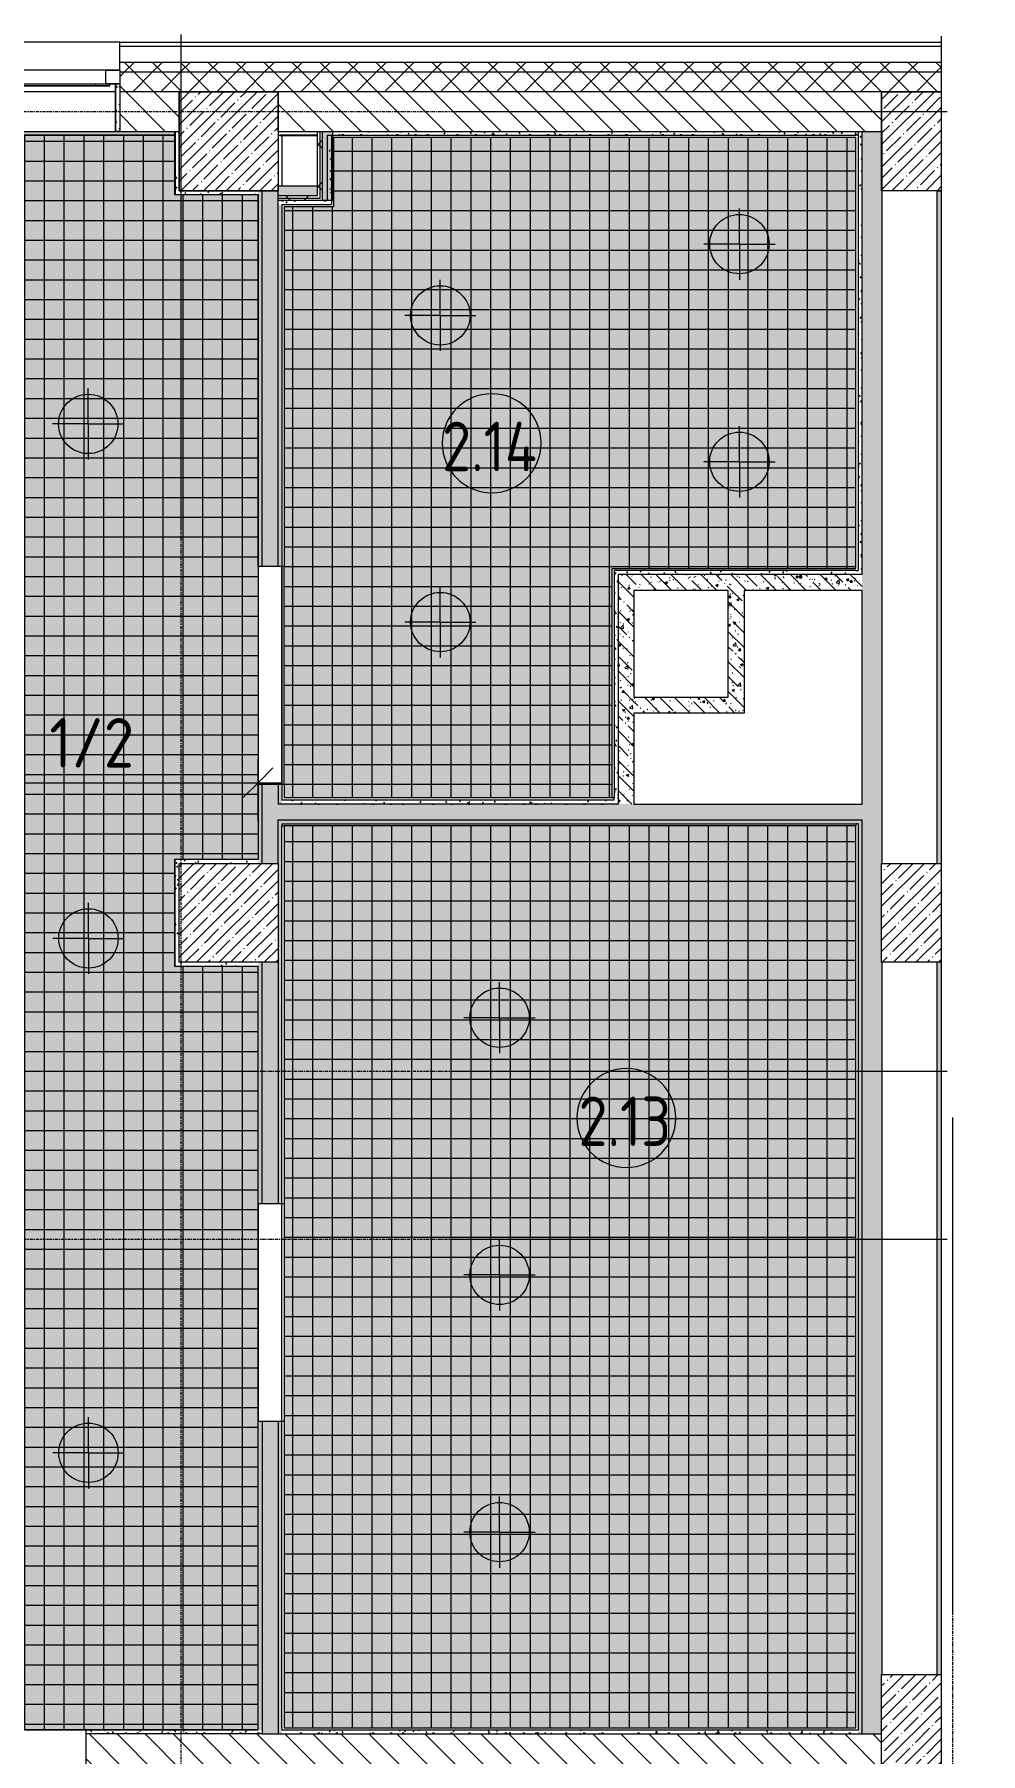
# Model space of a CAD drawing. Header units: millimetres. Extents: x 34897 to 231692, y -8553 to 29000.
# Drawn here: x 79919 to 84700, y 18701 to 27390 of the extents above; entities that cross this region are included whole.
import ezdxf

# ---------------------------------------------------------------- set-up
doc = ezdxf.new("R2010")
doc.units = ezdxf.units.MM
doc.linetypes.add('ADSK_Штрих_ш2 п1', pattern=[300, 200, -100])
doc.linetypes.add('Осевая', pattern=[31.75, 6.35, -4.7625, 15.875, -4.7625])
for name, color, linetype, lineweight in [('A-ANNO-DIMS', 7, 'Continuous', 9), ('A-ANNO-DIMS-100', 7, 'Continuous', 9), ('A-AREA-IDEN', 7, 'Continuous', 9), ('A-CLNG-PATT', 7, 'Continuous', 9), ('A-DETL-1', 7, 'ADSK_Штрих_ш2 п1', 9), ('A-DETL-GENF', 7, 'Continuous', 9), ('A-GLAZ', 7, 'Continuous', 9), ('A-GLAZ-1', 7, 'Continuous', 13), ('A-WALL', 7, 'Continuous', 9), ('I-WALL', 7, 'Continuous', 9), ('S-COLS', 7, 'Continuous', 9), ('Оси', 7, 'Continuous', 9), ('Оси-2', 7, 'Осевая', 9)]:
    doc.layers.add(name, color=color, linetype=linetype, lineweight=lineweight)
for name, color, linetype, lineweight, true_color in [('A-ANNO-NOTE', 1, 'Continuous', 9, 0xff0000), ('A-CLNG-1', 7, 'Continuous', 9, 0xeaeaea), ('A-WALL-1', 7, 'Continuous', 9, 0x3c3c3c), ('A-WALL-2', 7, 'Continuous', 9, 0x535353), ('A-WALL-FNSH-1', 7, 'Continuous', 9, 0x3c3c3c), ('I-WALL-1', 7, 'Continuous', 9, 0x535353), ('S-COLS-1', 9, 'Continuous', 9, 0x808080), ('S-COLS-2', 7, 'Continuous', 9, 0x3c3c3c)]:
    doc.layers.add(name, color=color, linetype=linetype, lineweight=lineweight, true_color=true_color)
doc.layers.add('A-CLNG-PATT-1', color=7, linetype='Continuous', lineweight=9, transparency=1)
doc.styles.add('GOST Common', font='GOST_Common.ttf', dxfattribs={"width": 0.9, "height": 250})
doc.styles.add('ISOCPEUR', font='isocpeur.ttf', dxfattribs={"width": 0.9, "height": 250})
doc.dimstyles.new('ISO-2_5_0_9К_БОЛЬШОЙ', dxfattribs={"dimscale": 304.8, "dimtxt": 248.995294, "dimasz": 0.492126, "dimexe": 0.393701, "dimexo": 0.984252, "dimgap": 0, "dimtad": 1, "dimdec": 0, "dimrnd": 10, "dimzin": 0, "dimdsep": 46, "dimtxsty": 'ISOCPEUR', "dimblk1": 'OBLIQUE', "dimblk2": 'OBLIQUE', "dimsah": 1, "dimcen": 0.09, "dimdle": 0.393701, "dimazin": 0, "dimtfac": 1, "dimtdec": 4, "dimtix": 1, "dimtmove": 0, "dimatfit": 3, "dimfxl": 1, "dimtvp": 1, "dimtolj": 1, "dimtzin": 0, "dimarcsym": 2})
pattern_1 = [(45, (0, 0), (-57.02463, 57.02463), []), (45, (57.025, 0), (-57.02463, 57.02463), [100.806, -20.161, 3.353, -16.808])]
pattern_2 = [(135, (0, 0), (-70.71068, -70.71068), [])]
pattern_3 = [(135, (0, 0), (-75.43415, -75.43415), [106.68, -17.78, 3.556, -17.78]), (135, (0, 75.39), (-75.43415, -75.43415), []), (50, (0, 0), (127.52922, -11.15758), [13.335, -146.685]), (355, (0, 0), (-24.66966, 133.74002), [10.668, -117.348]), (100.451, (10.63, -0.93), (102.85973, 122.58178), [11.333, -124.663]), (46.184, (0, 35.56), (189.75516, -29.43036), [20.002, -220.027]), (96.636, (15.81, 33.1), (166.1822, 173.1996), [17, -186.995]), (351.184, (0, 35.56), (166.18393, 173.19757), [16.002, -176.022]), (21, (17.78, 26.67), (106.13027, -71.58603), [13.335, -146.685]), (326, (17.78, 26.67), (43.26188, 128.93175), [10.668, -117.348]), (71.451, (26.62, 20.7), (149.39198, 57.34505), [11.333, -124.663]), (37.5, (0, 0), (2.162228, 59.188357), [3.353, -112.573, 3.353, -115.773, -117.792]), (37.5, (0, 0), (2.162228, 59.188357), [-235.052, 3.353, -114.44]), (7.5, (0, 0), (46.773857, 70.126152), [3.353, -64.567, 3.353, -109.906, -44.894]), (7.5, (0, 0), (46.773857, 70.126152), [-181.178, 3.353, -41.542]), (327.5, (-39.65, 0), (94.91367, -4.010093), [3.353, -41.097, 3.353, -135.331, -184.023]), (327.5, (-39.65, 0), (94.91367, -4.010093), [-183.134, 3.353, -180.67]), (317.5, (-57.43, 0), (103.69057, 17.79882), [3.353, -54.432, 3.353, -88.748, -130.683]), (317.5, (-57.43, 0), (103.69057, 17.79882), [-149.885, 3.353, -127.33])]
pattern_4 = [(45, (0, 0), (-70.71068, 70.71068), []), (135, (0, 0), (-70.71068, -70.71068), [])]
pattern_5 = [(0, (0, 0), (121.92, 30.48), [10.058, -81.382, 10.058, -81.382, -487.68]), (0, (0, 0), (121.92, 30.48), [-182.88, 10.058, -172.822, 10.058, -81.382, -213.36]), (0, (0, 0), (121.92, 30.48), [-457.2, 10.058, -50.902, 10.058, -142.342]), (120, (45.72, 15.24), (-87.356454, 90.345817), [10.058, -81.382, 10.058, -81.382, -487.68]), (120, (45.72, 15.24), (-87.356454, 90.345817), [-182.88, 10.058, -172.822, 10.058, -81.382, -213.36]), (120, (45.72, 15.24), (-87.356454, 90.345817), [-457.2, 10.058, -50.902, 10.058, -142.342]), (240, (60.96, 76.2), (-34.563546, -120.825817), [10.058, -81.382, 10.058, -81.382, -487.68]), (240, (60.96, 76.2), (-34.563546, -120.825817), [-182.88, 10.058, -172.822, 10.058, -81.382, -213.36]), (240, (60.96, 76.2), (-34.563546, -120.825817), [-457.2, 10.058, -50.902, 10.058, -142.342])]
pattern_6 = [(45, (0, 0), (-106.06602, 106.06602), []), (135, (0, 0), (-106.06602, -106.06602), [])]

# ---------------------------------------------------------------- blocks, each defined once
blk = doc.blocks.new('BSC_Колонна _Прямоугольная - 500х500-23287078-Сводный план потолков 2 этажа в осях 12-23')
at = {"layer": 'S-COLS-1'}
h = blk.add_hatch(dxfattribs=at)
h.set_pattern_fill('FP_18', color=256, style=0, pattern_type=2)
h.set_pattern_definition([(45, (-84450, -22950), (-57.02463, 57.02463), []), (45, (-84392.975, -22950), (-57.02463, 57.02463), [100.806, -20.161, 3.353, -16.808])])
h.paths.add_polyline_path([(-250, -250), (50.7, -250), (50.7, 250), (-250, 250)])
at = {"layer": 'S-COLS-2'}
for p, q in [((-250, 250), (50.7, 250)), ((-250, -250), (-250, 250)), ((50.7, -250), (-250, -250))]:
    blk.add_line(p, q, dxfattribs=at)
blk = doc.blocks.new('120_Окно_СКБ_2Ст - 120_Окно_СКБ_2Ст 2500х2500 _мал створка справа_-23206729-Сводный план потолков 2 этажа в осях 12-23')
at = {"layer": 'A-GLAZ'}
for p, q in [((1250, -5), (-1250, -5)), ((-1250, -75), (1250, -75))]:
    blk.add_line(p, q, dxfattribs=at)
at = {"layer": 'A-GLAZ-1'}
for p, q in [((-1250, -75), (-1250, -5)), ((-1250, -5), (-1180, -5)), ((-1180, -75), (-1250, -75)), ((-1200, -75), (-1200, -85)), ((-1200, -85), (370, -85)), ((370, -85), (-1200, -85)), ((-1180, -5), (-1180, -75)), ((-1130, -85), (-1130, -75)), ((300, -85), (300, -75)), ((350, -75), (350, -5)), ((350, -5), (420, -5)), ((420, -75), (350, -75)), ((370, -85), (370, -75)), ((400, -75), (400, -85)), ((400, -85), (1200, -85)), ((1200, -85), (400, -85)), ((420, -5), (420, -75)), ((470, -85), (470, -75)), ((1130, -85), (1130, -75)), ((1180, -75), (1180, -5)), ((1180, -5), (1250, -5)), ((1250, -75), (1180, -75)), ((1200, -85), (1200, -75)), ((1250, -5), (1250, -75))]:
    blk.add_line(p, q, dxfattribs=at)
blk = doc.blocks.new('BSC_Колонна _Прямоугольная - 500х500-V33-Сводный план потолков 2 этажа в осях 12-23')
at = {"layer": 'S-COLS-1'}
h = blk.add_hatch(dxfattribs=at)
h.set_pattern_fill('FP_42', color=256, style=0, pattern_type=2)
h.set_pattern_definition([(45, (-84450, -18850), (-57.02463, 57.02463), []), (45, (-84392.975, -18850), (-57.02463, 57.02463), [100.806, -20.161, 3.353, -16.808])])
h.paths.add_polyline_path([(-250, -250), (50.7, -250), (50.7, 250), (-250, 250), (-250, -49.4)])
at = {"layer": 'S-COLS-2'}
for p, q in [((-250, 250), (50.7, 250)), ((-250, -250), (-250, 250)), ((50.7, -250), (-250, -250))]:
    blk.add_line(p, q, dxfattribs=at)
blk = doc.blocks.new('BSC_Колонна _Прямоугольная - 500х500-V34-Сводный план потолков 2 этажа в осях 12-23')
at = {"layer": 'S-COLS-1'}
h = blk.add_hatch(dxfattribs=at)
h.set_pattern_fill('FP_43', color=256, style=0, pattern_type=2)
h.set_pattern_definition([(45, (-80900, -22950), (-57.02463, 57.02463), []), (45, (-80842.975, -22950), (-57.02463, 57.02463), [100.806, -20.161, 3.353, -16.808])])
h.paths.add_polyline_path([(-250, -250), (250, -250), (250, 250), (-250, 250), (-250, 245.3)])
at = {"layer": 'S-COLS-2'}
for p, q in [((-250, 250), (250, 250)), ((-250, -250), (-250, 250)), ((250, 250), (250, -250)), ((250, -250), (-250, -250))]:
    blk.add_line(p, q, dxfattribs=at)
blk = doc.blocks.new('DET_L_Линия разрыва - М100-30654842-Сводный план потолков 2 этажа в осях 12-23')
at = {"layer": 'A-DETL-GENF'}
blk.add_line((24079.7, 0), (12339.9, 0), dxfattribs=at)
blk = doc.blocks.new('Марка_Помещения - Номер-25198446-Сводный план потолков 2 этажа в осях 12-23')
at = {"layer": 'A-AREA-IDEN'}
for start, end in [(360, 180), (180, 360)]:
    blk.add_arc((0, 0), 2.5, start, end, dxfattribs=at)
blk = doc.blocks.new('DIMBLOCK102-Сводный план потолков 2 этажа в осях 12-23')
at = {"layer": 'A-ANNO-DIMS-100'}
for p, q in [((79371, 23413.9), (79371, 23727.9)), ((81049, 23413.9), (81049, 23727.9)), ((79371, 23607.9), (81169, 23607.9)), ((79371, 23607.9), (79371, 23413.9)), ((81049, 23607.9), (81049, 23413.9))]:
    blk.add_line(p, q, dxfattribs=at)
at = {"layer": 'A-ANNO-DIMS-100', "lineweight": 20}
for p, q in [((79371, 23607.9), (79446, 23682.9)), ((81049, 23607.9), (81124, 23682.9)), ((79371, 23607.9), (79296, 23532.9)), ((81049, 23607.9), (80974, 23532.9))]:
    blk.add_line(p, q, dxfattribs=at)
at = {"layer": 'A-ANNO-DIMS-100', "color": 0, "insert": (79994.5, 23934.5), "char_height": 250, "width": 517.144, "attachment_point": 1, "line_spacing_factor": 1.149209, "style": 'ISOCPEUR'}
blk.add_mtext('1/2', dxfattribs=at)
blk = doc.blocks.new('_Oblique')
at = {"color": 0, "linetype": 'ByBlock', "lineweight": -2}
blk.add_line((-0.5, -0.5), (0.5, 0.5), dxfattribs=at)

msp = doc.modelspace()

# ---------------------------------------------------------------- hatches: boundary and pattern name
at = {"layer": 'A-CLNG-PATT'}
h = msp.add_hatch(dxfattribs=at)
h.set_pattern_fill('FP_64', color=256, style=0, pattern_type=2)
h.set_pattern_definition([(90, (79370, 22850), (100, -6e-15), []), (0, (79370, 22850), (0, -100), [])])
h.paths.add_polyline_path([(81049, 18821), (81049, 22679), (80629, 22679), (80629, 23221), (81049, 23221), (81049, 26579), (80629, 26579), (80629, 26879), (77691, 26879), (77691, 18821), (78559, 18821), (78559, 19121), (79101, 19121), (79101, 18821), (80441.2, 18821)])
h = msp.add_hatch(dxfattribs=at)
h.set_pattern_fill('FP_70', color=256, style=0, pattern_type=2)
h.set_pattern_definition([(90, (82625.36, 25200), (100, -6e-15), []), (0, (82625.36, 25200), (0, -100), [])])
h.paths.add_polyline_path([(81895.9, 23531), (82837.5, 23531), (82837.5, 24691), (84069.7, 24691), (84069.7, 26869), (81431, 26869), (81430, 26519), (81181, 26519), (81181, 23531), (81185.5, 23531)])
h = msp.add_hatch(dxfattribs=at)
h.set_pattern_fill('FP_69', color=256, style=0, pattern_type=2)
h.set_pattern_definition([(270, (82625.36, 21110), (-100, -6e-15), []), (180, (82625.36, 21110), (1e-14, 100), [])])
h.paths.add_polyline_path([(84069.7, 18831), (84069.7, 23389), (81181, 23389), (81181, 18831), (81895.9, 18831)])
at = {"layer": 'A-CLNG-PATT-1'}
for points in [[(81049, 18821), (81049, 22679), (80629, 22679), (80629, 23221), (81049, 23221), (81049, 26579), (80629, 26579), (80629, 26879), (77691, 26879), (77691, 18821), (78559, 18821), (78559, 19121), (79101, 19121), (79101, 18821), (80441.2, 18821)], [(81895.9, 23531), (82837.5, 23531), (82837.5, 24691), (84069.7, 24691), (84069.7, 26869), (81431, 26869), (81431, 26519), (81181, 26519), (81181, 23531), (81185.5, 23531)], [(84069.7, 18831), (84069.7, 23389), (81181, 23389), (81181, 18831), (81895.9, 18831)]]:
    msp.add_hatch(color=256, dxfattribs=at).paths.add_polyline_path(points)
at = {"layer": 'A-WALL'}
h = msp.add_hatch(dxfattribs=at)
h.set_pattern_fill('FP_21', color=256, style=0, pattern_type=2)
h.set_pattern_definition(pattern_4)
h.paths.add_polyline_path([(84500.7, 27200), (84500.7, 27250), (80350, 27250), (80350, 27200), (84078, 27200)])
h.paths.add_polyline_path([(77531.8, 27200), (77850, 27200), (77850, 27250), (76340, 27250), (76340, 27200)])
h.paths.add_polyline_path([(74240, 27200), (74240, 27250), (68860, 27250), (68860, 27200), (73895, 27200)])
h.paths.add_polyline_path([(67960, 27200), (67960, 27250), (66160, 27250), (66160, 27200), (67348.8, 27200)])
h.paths.add_polyline_path([(65260, 27200), (65260, 27250), (64180, 27250), (64180, 27200), (64464.8, 27200)])
h.paths.add_polyline_path([(61040, 27200), (61040, 27250), (59860, 27250), (59860, 27200), (60802.6, 27200)])
h.paths.add_polyline_path([(57160, 27200), (57160, 27250), (55909.9, 27250), (55909.9, 27200)])
h.paths.add_polyline_path([(55009.9, 27200), (55009.9, 27250), (53860.2, 27250), (53860.2, 27200), (54256.4, 27200)])
h.paths.add_polyline_path([(50760.2, 27200), (50760.2, 27250), (49660.3, 27250), (49660.3, 27200), (49892.3, 27200)])
h.paths.add_polyline_path([(48760.3, 27200), (48760.3, 27250), (47507, 27250), (47507, 27200), (48437.6, 27200)])
h.paths.add_polyline_path([(44407, 27200), (44407, 27250), (42010, 27250), (42010, 27200), (44073.5, 27200)])
h = msp.add_hatch(dxfattribs=at)
h.set_pattern_fill('FP_21', color=256, style=0, pattern_type=2)
h.set_pattern_definition(pattern_4)
h.paths.add_polyline_path([(84500.7, 27100), (84500.7, 27200), (80350, 27200), (80350, 27100), (84200, 27100)])
h.paths.add_polyline_path([(76750, 27100), (77850, 27100), (77850, 27200), (76340, 27200), (76340, 27100)])
h.paths.add_polyline_path([(74040, 27100), (74240, 27100), (74240, 27200), (68860, 27200), (68860, 27100), (73895, 27100)])
h.paths.add_polyline_path([(67348.8, 27100), (67960, 27100), (67960, 27200), (66160, 27200), (66160, 27100), (66760, 27100)])
h.paths.add_polyline_path([(64439.4, 27100), (65260, 27100), (65260, 27200), (64180, 27200), (64180, 27100)])
h.paths.add_polyline_path([(61040, 27100), (61040, 27200), (59860, 27200), (59860, 27100), (60802.6, 27100)])
h.paths.add_polyline_path([(57160, 27100), (57160, 27200), (55909.9, 27200), (55909.9, 27100)])
h.paths.add_polyline_path([(55009.9, 27100), (55009.9, 27200), (53860.2, 27200), (53860.2, 27100), (54256.4, 27100)])
h.paths.add_polyline_path([(49892.3, 27100), (50760.2, 27100), (50760.2, 27200), (49660.3, 27200), (49660.3, 27100)])
h.paths.add_polyline_path([(48760.3, 27100), (48760.3, 27200), (47507, 27200), (47507, 27100), (48437.6, 27100)])
h.paths.add_polyline_path([(44407, 27100), (44407, 27200), (42060, 27200), (42060, 27100), (44073.5, 27100)])
at = {"layer": 'I-WALL'}
h = msp.add_hatch(dxfattribs=at)
h.set_pattern_fill('FP_46', color=256, style=0, pattern_type=2)
h.set_pattern_definition(pattern_5)
h.paths.add_polyline_path([(80350, 26900), (80350, 27140), (80330, 27140), (80330, 26900)])
h = msp.add_hatch(dxfattribs=at)
h.set_pattern_fill('FP_19', color=256, style=0, pattern_type=2)
h.set_pattern_definition(pattern_2)
h.paths.add_polyline_path([(84100.7, 26900), (84200, 26900), (84200, 27100), (81150, 27100), (81150, 26900), (84080.7, 26900)])
h.paths.add_polyline_path([(80629, 26900), (80650, 26900), (80650, 27100), (80350, 27100), (80350, 26900), (80441.2, 26900)])
h.paths.add_polyline_path([(77531.8, 26900), (77850, 26900), (77850, 27100), (77250, 27100), (77250, 26900)])
h.paths.add_polyline_path([(76340, 26900), (76750, 26900), (76750, 27100), (76340, 27100)])
h.paths.add_polyline_path([(74240, 26900), (74240, 27100), (74040, 27100), (74040, 26900)])
h.paths.add_polyline_path([(73520, 26900), (73540, 26900), (73540, 27100), (70810, 27100), (70810, 26900), (73509, 26900)])
h.paths.add_polyline_path([(70258.2, 26900), (70310, 26900), (70310, 27100), (68860, 27100), (68860, 26900)])
h.paths.add_polyline_path([(67348.8, 26900), (67960, 26900), (67960, 27100), (66760, 27100), (66760, 26900), (66789, 26900)])
h.paths.add_polyline_path([(64160, 26900), (65260, 26900), (65260, 27100), (64160, 27100)])
h.paths.add_polyline_path([(60780, 26900), (61060, 26900), (61060, 27100), (59860, 27100), (59860, 26900), (60755.2, 26900)])
h.paths.add_polyline_path([(57160, 26900), (57160, 27100), (55909.9, 27100), (55909.9, 26900)])
h.paths.add_polyline_path([(54780, 26900), (55009.9, 26900), (55009.9, 27100), (53860.2, 27100), (53860.2, 26900), (54256.4, 26900)])
h.paths.add_polyline_path([(50760.2, 26900), (50760.2, 27100), (50364.8, 27100), (50364.8, 26900)])
h = msp.add_hatch(dxfattribs=at)
h.set_pattern_fill('FP_46', color=256, style=0, pattern_type=2)
h.set_pattern_definition(pattern_5)
h.paths.add_polyline_path([(80630, 26880), (80630, 26900), (77670, 26900), (77670, 26880), (80441.2, 26880)])
h = msp.add_hatch(dxfattribs=at)
h.set_pattern_fill('FP_46', color=256, style=0, pattern_type=2)
h.set_pattern_definition(pattern_5)
h.paths.add_polyline_path([(80630, 26600), (80650, 26600), (80650, 26900), (80630, 26900), (80630, 26711.1)])
h = msp.add_hatch(dxfattribs=at)
h.set_pattern_fill('FP_56', color=256, style=0, pattern_type=2)
h.set_pattern_definition(pattern_6)
h.paths.add_polyline_path([(81362.5, 26575), (81362.5, 26900), (81350, 26900), (81350, 26575)])
h = msp.add_hatch(dxfattribs=at)
h.set_pattern_fill('FP_56', color=256, style=0, pattern_type=2)
h.set_pattern_definition(pattern_6)
h.paths.add_polyline_path([(81362.5, 26562.5), (81375, 26562.5), (81375, 26900), (81362.5, 26900), (81362.5, 26575)])
for points in [[(81425, 26550), (81425, 26900), (81375, 26900), (81375, 26550)], [(81150, 26575), (81350, 26575), (81350, 26625), (81150, 26625)]]:
    msp.add_hatch(color=256, dxfattribs=at).paths.add_polyline_path(points)
h = msp.add_hatch(dxfattribs=at)
h.set_pattern_fill('FP_46', color=256, style=0, pattern_type=2)
h.set_pattern_definition(pattern_5)
h.paths.add_polyline_path([(81420, 26550), (81420, 26880), (81400, 26880), (81400, 26550)])
h = msp.add_hatch(dxfattribs=at)
h.set_pattern_fill('FP_46', color=256, style=0, pattern_type=2)
h.set_pattern_definition(pattern_5)
h.paths.add_polyline_path([(84080.7, 26880), (84080.7, 26900), (81425, 26900), (81425, 26880), (84078, 26880)])
h = msp.add_hatch(dxfattribs=at)
h.set_pattern_fill('FP_46', color=256, style=0, pattern_type=2)
h.set_pattern_definition(pattern_5)
h.paths.add_polyline_path([(84100.7, 24660), (84100.7, 26900), (84080.7, 26900), (84080.7, 24660)])
h = msp.add_hatch(dxfattribs=at)
h.set_pattern_fill('FP_25', color=256, style=0, pattern_type=2)
h.set_pattern_definition(pattern_3)
h.paths.add_polyline_path([(84200, 18800), (84200, 26900), (84100.7, 26900), (84100.7, 18800)])
h = msp.add_hatch(dxfattribs=at)
h.set_pattern_fill('FP_46', color=256, style=0, pattern_type=2)
h.set_pattern_definition(pattern_5)
h.paths.add_polyline_path([(81050, 26580), (81050, 26600), (80630, 26600), (80630, 26580), (81049, 26580)])
h = msp.add_hatch(dxfattribs=at)
h.set_pattern_fill('FP_46', color=256, style=0, pattern_type=2)
h.set_pattern_definition(pattern_5)
h.paths.add_polyline_path([(81070, 23200), (81070, 23600), (81050, 23600), (81050, 23200)])
h.paths.add_polyline_path([(81050, 24700), (81070, 24700), (81070, 26600), (81050, 26600), (81050, 25832.2)])
h = msp.add_hatch(dxfattribs=at)
h.set_pattern_fill('FP_25', color=256, style=0, pattern_type=2)
h.set_pattern_definition(pattern_3)
h.paths.add_polyline_path([(81070, 23200), (81150, 23200), (81150, 23600), (81070, 23600)])
h.paths.add_polyline_path([(81150, 24700), (81150, 26600), (81070, 26600), (81070, 24700)])
h = msp.add_hatch(dxfattribs=at)
h.set_pattern_fill('FP_17', color=256, style=0, pattern_type=2)
h.set_pattern_definition(pattern_1)
h.paths.add_polyline_path([(84480, 15330.6), (84700, 15440.6), (84700, 15530), (84480, 15530), (84480, 15490.9)])
h.paths.add_polyline_path([(84480, 18570), (84500.7, 18570), (84500.7, 18600), (84480, 18600)])
h.paths.add_polyline_path([(84500.7, 19100), (84500.7, 22700), (84480, 22700), (84480, 19100), (84488.5, 19100)])
h.paths.add_polyline_path([(84480, 23200), (84500.7, 23200), (84500.7, 26600), (84480, 26600), (84480, 24074.3)])
h = msp.add_hatch(dxfattribs=at)
h.set_pattern_fill('FP_56', color=256, style=0, pattern_type=2)
h.set_pattern_definition(pattern_6)
h.paths.add_polyline_path([(81362.5, 26562.5), (81362.5, 26575), (81150, 26575), (81150, 26562.5), (81168.6, 26562.5)])
h = msp.add_hatch(dxfattribs=at)
h.set_pattern_fill('FP_56', color=256, style=0, pattern_type=2)
h.set_pattern_definition(pattern_6)
h.paths.add_polyline_path([(81375, 26550), (81375, 26562.5), (81150, 26562.5), (81150, 26550), (81168.6, 26550)])
h = msp.add_hatch(dxfattribs=at)
h.set_pattern_fill('FP_46', color=256, style=0, pattern_type=2)
h.set_pattern_definition(pattern_5)
h.paths.add_polyline_path([(81420, 26530), (81420, 26550), (81150, 26550), (81150, 26530), (81181, 26530)])
h = msp.add_hatch(dxfattribs=at)
h.set_pattern_fill('FP_46', color=256, style=0, pattern_type=2)
h.set_pattern_definition(pattern_5)
h.paths.add_polyline_path([(81150, 23500), (81170, 23500), (81170, 23600), (81150, 23600)])
h.paths.add_polyline_path([(81170, 24700), (81170, 26530), (81150, 26530), (81150, 24700)])
h = msp.add_hatch(dxfattribs=at)
h.set_pattern_fill('FP_46', color=256, style=0, pattern_type=2)
h.set_pattern_definition(pattern_5)
h.paths.add_polyline_path([(82868.5, 23520), (82868.5, 24680), (82848.5, 24680), (82848.5, 23520)])
h = msp.add_hatch(dxfattribs=at)
h.set_pattern_fill('FP_46', color=256, style=0, pattern_type=2)
h.set_pattern_definition(pattern_5)
h.paths.add_polyline_path([(84080.7, 24660), (84080.7, 24680), (82868.5, 24680), (82868.5, 24660)])
h = msp.add_hatch(dxfattribs=at)
h.set_pattern_fill('FP_25', color=256, style=0, pattern_type=2)
h.set_pattern_definition(pattern_3)
h.paths.add_polyline_path([(84100.7, 24580), (84100.7, 24660), (82868.5, 24660), (82868.5, 24580), (83505.1, 24580)])
h = msp.add_hatch(dxfattribs=at)
h.set_pattern_fill('FP_25', color=256, style=0, pattern_type=2)
h.set_pattern_definition(pattern_3)
h.paths.add_polyline_path([(82948.5, 23500), (82948.5, 24580), (82868.5, 24580), (82868.5, 23500)])
h = msp.add_hatch(dxfattribs=at)
h.set_pattern_fill('FP_25', color=256, style=0, pattern_type=2)
h.set_pattern_definition(pattern_3)
h.paths.add_polyline_path([(83505.1, 24040), (83505.1, 24580), (83425.1, 24580), (83425.1, 24040)])
h = msp.add_hatch(dxfattribs=at)
h.set_pattern_fill('FP_25', color=256, style=0, pattern_type=2)
h.set_pattern_definition(pattern_3)
h.paths.add_polyline_path([(83505.1, 23960), (83505.1, 24040), (82948.5, 24040), (82948.5, 23960), (83350.6, 23960)])
h = msp.add_hatch(dxfattribs=at)
h.set_pattern_fill('FP_25', color=256, style=0, pattern_type=2)
h.set_pattern_definition(pattern_3)
h.paths.add_polyline_path([(84100.7, 23420), (84100.7, 23500), (81150, 23500), (81150, 23420), (84080.7, 23420)])
h = msp.add_hatch(dxfattribs=at)
h.set_pattern_fill('FP_46', color=256, style=0, pattern_type=2)
h.set_pattern_definition(pattern_5)
h.paths.add_polyline_path([(82868.5, 23500), (82868.5, 23520), (81170, 23520), (81170, 23500), (81895.9, 23500)])
h = msp.add_hatch(dxfattribs=at)
h.set_pattern_fill('FP_46', color=256, style=0, pattern_type=2)
h.set_pattern_definition(pattern_5)
h.paths.add_polyline_path([(84069.7, 23400), (84080.7, 23400), (84080.7, 23420), (81150, 23420), (81150, 23400), (83350.6, 23400)])
h = msp.add_hatch(dxfattribs=at)
h.set_pattern_fill('FP_46', color=256, style=0, pattern_type=2)
h.set_pattern_definition(pattern_5)
h.paths.add_polyline_path([(81170, 18800), (81170, 20380), (81150, 20380), (81150, 18800)])
h.paths.add_polyline_path([(81170, 21480), (81170, 23400), (81150, 23400), (81150, 21480)])
h = msp.add_hatch(dxfattribs=at)
h.set_pattern_fill('FP_46', color=256, style=0, pattern_type=2)
h.set_pattern_definition(pattern_5)
h.paths.add_polyline_path([(84080.7, 18800), (84100.7, 18800.6), (84100.7, 23420), (84080.7, 23420), (84080.7, 18800.6)])
h = msp.add_hatch(dxfattribs=at)
h.set_pattern_fill('FP_46', color=256, style=0, pattern_type=2)
h.set_pattern_definition(pattern_5)
h.paths.add_polyline_path([(80630, 22700), (80650, 22700), (80650, 23220), (80630, 23220), (80630, 23195.3)])
h = msp.add_hatch(dxfattribs=at)
h.set_pattern_fill('FP_46', color=256, style=0, pattern_type=2)
h.set_pattern_definition(pattern_5)
h.paths.add_polyline_path([(81050, 23200), (81050, 23220), (80650, 23220), (80650, 23200)])
h = msp.add_hatch(dxfattribs=at)
h.set_pattern_fill('FP_46', color=256, style=0, pattern_type=2)
h.set_pattern_definition(pattern_5)
h.paths.add_polyline_path([(81050, 22680), (81050, 22700), (80630, 22700), (80630, 22680), (81049, 22680)])
h = msp.add_hatch(dxfattribs=at)
h.set_pattern_fill('FP_46', color=256, style=0, pattern_type=2)
h.set_pattern_definition(pattern_5)
h.paths.add_polyline_path([(81050, 18820), (81070, 18820), (81070, 20380), (81050, 20380)])
h.paths.add_polyline_path([(81050, 21480), (81070, 21480), (81070, 22700), (81050, 22700), (81050, 22316.4)])
h = msp.add_hatch(dxfattribs=at)
h.set_pattern_fill('FP_25', color=256, style=0, pattern_type=2)
h.set_pattern_definition(pattern_3)
h.paths.add_polyline_path([(81070, 18800), (81150, 18800.6), (81150, 20380), (81070, 20380), (81070, 18800.6)])
h.paths.add_polyline_path([(81150, 21480), (81150, 22700), (81070, 22700), (81070, 21480)])
h = msp.add_hatch(dxfattribs=at)
h.set_pattern_fill('FP_19', color=256, style=0, pattern_type=2)
h.set_pattern_definition(pattern_2)
h.paths.add_polyline_path([(84078, 18600), (84200, 18600), (84200, 18800), (80180, 18800), (80180, 18600), (83350.6, 18600)])
h.paths.add_polyline_path([(78580, 18600), (78580, 18800), (77340, 18800), (77340, 18600)])
h.paths.add_polyline_path([(76077.1, 18600), (76240, 18600), (76240, 18800), (74040, 18800), (74040, 18600)])
h.paths.add_polyline_path([(73540, 18600), (73540, 18800), (66760, 18800), (66760, 18600), (73167.7, 18600)])
h = msp.add_hatch(dxfattribs=at)
h.set_pattern_fill('FP_46', color=256, style=0, pattern_type=2)
h.set_pattern_definition(pattern_5)
h.paths.add_polyline_path([(81070, 18800), (81070, 18820), (80180, 18820), (80180, 18800)])
h = msp.add_hatch(dxfattribs=at)
h.set_pattern_fill('FP_46', color=256, style=0, pattern_type=2)
h.set_pattern_definition(pattern_5)
h.paths.add_polyline_path([(84078, 18800), (84080.7, 18800.6), (84080.7, 18820), (81170, 18820), (81170, 18800), (83350.6, 18800)])
at = {"layer": 'S-COLS-1'}
h = msp.add_hatch(dxfattribs=at)
h.set_pattern_fill('FP_17', color=256, style=0, pattern_type=2)
h.set_pattern_definition(pattern_1)
h.paths.add_polyline_path([(80650, 26600), (81150, 26600), (81150, 27100), (80650, 27100), (80650, 26711.1)])
h = msp.add_hatch(dxfattribs=at)
h.set_pattern_fill('FP_17', color=256, style=0, pattern_type=2)
h.set_pattern_definition(pattern_1)
h.paths.add_polyline_path([(84200, 26600), (84500.7, 26600), (84500.7, 27100), (84200, 27100), (84200, 26711.1)])

# ---------------------------------------------------------------- linework, layer by layer
at = {"layer": 'A-ANNO-NOTE'}
for p, q in [((83481.1, 26330), (83481.1, 26510)), ((83481.1, 26330), (83301.1, 26330)), ((83481.1, 26330), (83481.1, 26150)), ((83481.1, 26330), (83661.1, 26330)), ((81970, 25970), (81970, 26150)), ((81970, 25970), (81790, 25970)), ((81970, 25970), (81970, 25790)), ((81970, 25970), (82150, 25970)), ((80191, 25421), (80191, 25601)), ((80191, 25421), (80011, 25421)), ((80191, 25421), (80371, 25421)), ((80191, 25421), (80191, 25241)), ((83481.1, 25230), (83481.1, 25410)), ((83481.1, 25230), (83301.1, 25230)), ((83481.1, 25230), (83481.1, 25050)), ((83481.1, 25230), (83661.1, 25230)), ((81970, 24420), (81970, 24600)), ((81970, 24420), (81790, 24420)), ((81970, 24420), (81970, 24240)), ((81970, 24420), (82150, 24420)), ((80192, 22821), (80192, 23001)), ((80192, 22821), (80012, 22821)), ((80192, 22821), (80372, 22821)), ((80192, 22821), (80192, 22641)), ((82269.5, 22420), (82269.5, 22600)), ((82269.5, 22420), (82089.5, 22420)), ((82269.5, 22420), (82269.5, 22240)), ((82269.5, 22420), (82449.5, 22420)), ((82269.5, 21120), (82269.5, 21300)), ((82269.5, 21120), (82089.5, 21120)), ((82269.5, 21120), (82269.5, 20940)), ((82269.5, 21120), (82449.5, 21120)), ((80192, 20221), (80192, 20401)), ((80192, 20221), (80012, 20221)), ((80192, 20221), (80372, 20221)), ((80192, 20221), (80192, 20041)), ((82269.5, 19820), (82269.5, 20000)), ((82269.5, 19820), (82089.5, 19820)), ((82269.5, 19820), (82269.5, 19640)), ((82269.5, 19820), (82449.5, 19820))]:
    msp.add_line(p, q, dxfattribs=at)
for centre in [(83481.1, 26330), (81970, 25970), (80191, 25421), (83481.1, 25230), (81970, 24420), (80192, 22821), (82269.5, 22420), (82269.5, 21120), (80192, 20221), (82269.5, 19820)]:
    msp.add_circle(centre, 150, dxfattribs=at)
at = {"layer": 'A-CLNG-1'}
for p, q in [((77871, 26900), (80329, 26900)), ((81431, 26869), (81431, 26530)), ((81049, 26579), (81049, 23221)), ((84069.7, 23389), (81181, 23389)), ((81181, 23389), (81181, 18831)), ((84069.7, 18831), (84069.7, 23389)), ((81049, 18821), (81049, 22679)), ((79101, 18821), (81049, 18821)), ((81181, 18831), (81895.9, 18831))]:
    msp.add_line(p, q, dxfattribs=at)
at = {"layer": 'A-DETL-1'}
msp.add_line((78579.1, 22851), (80629, 22851), dxfattribs=at)
at = {"layer": 'A-WALL'}
for p, q in [((80350, 27330), (84500.7, 27330)), ((80350, 27250), (84500.7, 27250)), ((80350, 27200), (84500.7, 27200)), ((84500.7, 27100), (80350, 27100)), ((81150, 26900), (81150, 27100)), ((84200, 27100), (84200, 26900)), ((81150, 26900), (84200.7, 26900)), ((81362.5, 26562.5), (81362.5, 26900)), ((81375, 26550), (81375, 26900)), ((84080.7, 26900), (84080.7, 24680)), ((84100.7, 24660), (84100.7, 26900)), ((81070, 24700), (81070, 26600)), ((81150, 26575), (81350, 26575)), ((81150, 26562.5), (81362.5, 26562.5)), ((81150, 24700), (81150, 26550)), ((81170, 26530), (81420, 26530)), ((82868.5, 24660), (82868.5, 23500)), ((84100.7, 24660), (82868.5, 24660)), ((81070, 23200), (81070, 23600)), ((81150, 23600), (81150, 23500)), ((81170, 23600), (81170, 23520)), ((82868.5, 23500), (81150, 23500)), ((82848.5, 23520), (81170, 23520)), ((81150, 23420), (84100.7, 23420)), ((81150, 23200), (81150, 23420)), ((84080.7, 23400), (84080.7, 18820)), ((84100.7, 18800), (84100.7, 23420)), ((81050, 23220), (80650, 23220)), ((81050, 21480), (81050, 22680)), ((81070, 21480), (81070, 22700)), ((81150, 22700), (81150, 21480)), ((81070, 20380), (81070, 18800)), ((81150, 20380), (81150, 18800)), ((81070, 18800), (80180, 18800))]:
    msp.add_line(p, q, dxfattribs=at)
at = {"layer": 'A-WALL-1'}
for p, q in [((80350, 27210), (80350, 27330)), ((80330, 26900), (80330, 27140)), ((80350, 27140), (80350, 26900)), ((80650, 27100), (80650, 26600)), ((77250, 26900), (80650, 26900)), ((80630, 26880), (77670, 26880)), ((80350, 26900), (80330, 26900)), ((81350, 26575), (81350, 26900)), ((81400, 26550), (81400, 26880)), ((81400, 26880), (81420, 26880)), ((81420, 26880), (81420, 26530)), ((81425, 26900), (81425, 26550)), ((84080.7, 26880), (84069.7, 26880)), ((84200.7, 26900), (84200.7, 23200)), ((80650, 26600), (81150, 26600)), ((81150, 26550), (81150, 26625)), ((81150, 26625), (81350, 26625)), ((84480, 23200), (84480, 26600)), ((84480, 26600), (84500.7, 26600)), ((81050, 26580), (81049, 26580)), ((81050, 24700), (81050, 26580)), ((81425, 26550), (81150, 26550)), ((81170, 26530), (81170, 24700)), ((81170, 24700), (81050, 24700)), ((84069.7, 24680), (84080.7, 24680)), ((83425.1, 24580), (82948.5, 24580)), ((82948.5, 24580), (82948.5, 24040)), ((83425.1, 24040), (83425.1, 24580)), ((84100.7, 24580), (83505.1, 24580)), ((83505.1, 24580), (83505.1, 23960)), ((84100.7, 23500), (84100.7, 24580)), ((82948.5, 24040), (83425.1, 24040)), ((82948.5, 23960), (82948.5, 23500)), ((83505.1, 23960), (82948.5, 23960)), ((81050, 23600), (81170, 23600)), ((82848.5, 23520), (82848.5, 23531)), ((82948.5, 23500), (84100.7, 23500)), ((81170, 23400), (81170, 23389)), ((84080.7, 23400), (84069.7, 23400)), ((80630, 22680), (80630, 23220)), ((81050, 23220), (81050, 23221)), ((81050, 22680), (81049, 22680)), ((84200.7, 22700), (84200.7, 19100)), ((84480, 19100), (84480, 22700)), ((81170, 21480), (81050, 21480)), ((81050, 20380), (81170, 20380)), ((81050, 18820), (81050, 20380)), ((80180, 18580), (80180, 18820)), ((81049, 18820), (81050, 18820)), ((81070, 18800), (84200, 18800)), ((81170, 18831), (81170, 18820)), ((81170, 18820), (84080.7, 18820))]:
    msp.add_line(p, q, dxfattribs=at)
at = {"layer": 'A-WALL-2'}
msp.add_line((80350, 27350), (77850, 27350), dxfattribs=at)
at = {"layer": 'A-WALL-FNSH-1'}
for p, q in [((80350, 27330), (80350, 27350)), ((80350, 27350), (84500.7, 27350)), ((80329, 26900), (80329, 27140)), ((80629, 26879), (77691, 26879)), ((80330, 26900), (80329, 26900)), ((80629, 26880), (80629, 26900)), ((80629, 26579), (80629, 26879)), ((80630, 26900), (80630, 26580)), ((81420, 26880), (84069.7, 26880)), ((84069.7, 26869), (81431, 26869)), ((81431, 26869), (81431, 26519)), ((84069.7, 26880), (84069.7, 26900)), ((84069.7, 24691), (84069.7, 26869)), ((81049, 26579), (80629, 26579)), ((80630, 26580), (81049, 26580)), ((81049, 26580), (81049, 26579)), ((81181, 26519), (81181, 24700)), ((81431, 26519), (81181, 26519)), ((81050, 24700), (81049, 24700)), ((81181, 24700), (81170, 24700)), ((82837.5, 23531), (82837.5, 24691)), ((82837.5, 24691), (84069.7, 24691)), ((82848.5, 24680), (82848.5, 23531)), ((84069.7, 24680), (82848.5, 24680)), ((81049, 23600), (81050, 23600)), ((81050, 23600), (81050, 23221)), ((81170, 23600), (81181, 23600)), ((81181, 23600), (81181, 23531)), ((82848.5, 23531), (81181, 23531)), ((81170, 23400), (84069.7, 23400)), ((81170, 21480), (81170, 23389)), ((81170, 23389), (81181, 23389)), ((84069.7, 23400), (84069.7, 23389)), ((80629, 22679), (80629, 23221)), ((80629, 23221), (81049, 23221)), ((80650, 23220), (80630, 23220)), ((80630, 22680), (81049, 22680)), ((81049, 22680), (81049, 22679)), ((81049, 22679), (80629, 22679)), ((81050, 21480), (81049, 21480)), ((81181, 21480), (81170, 21480)), ((81049, 20380), (81050, 20380)), ((81170, 18831), (81170, 20380)), ((81170, 20380), (81181, 20380)), ((80180, 18820), (80180, 18821)), ((81049, 18820), (80180, 18820)), ((81895.9, 18831), (84069.7, 18831))]:
    msp.add_line(p, q, dxfattribs=at)
at = {"layer": 'I-WALL-1'}
for p, q in [((80329, 27100), (77871, 27100)), ((81150, 26880), (81350, 26880)), ((81350, 26880), (81160, 26880)), ((81160, 26879), (81160, 26880)), ((81160, 26879), (81350, 26879)), ((81170, 26879), (81170, 26625)), ((81171, 26625), (81171, 26879)), ((81050, 24700), (81050, 23600)), ((81170, 23600), (81170, 24700)), ((81171, 23600), (81171, 24700)), ((81181, 23600), (81181, 24700)), ((81050, 21480), (81050, 20380)), ((81170, 20380), (81170, 21480)), ((80180, 18820), (79101, 18820))]:
    msp.add_line(p, q, dxfattribs=at)
at = {"layer": 'S-COLS'}
for p, q in [((80650, 26900), (80650, 27100)), ((81150, 27100), (81150, 26900)), ((84200, 26900), (84200, 27100))]:
    msp.add_line(p, q, dxfattribs=at)
at = {"layer": 'S-COLS-2'}
for p, q in [((80650, 27100), (81150, 27100)), ((84200, 27100), (84500.7, 27100)), ((80650, 26600), (80650, 26900)), ((81150, 26900), (81150, 26600)), ((84200, 26600), (84200, 26900)), ((81150, 26600), (80650, 26600)), ((84500.7, 26600), (84200, 26600))]:
    msp.add_line(p, q, dxfattribs=at)
at = {"layer": 'Оси'}
for p, q in [((80660, 24890.1), (80660, 27390.1)), ((82030.3, 27000), (84530.3, 27000)), ((82030.3, 22150), (84530.3, 22150)), ((84560, 19415.1), (84560, 21915.1)), ((82030.3, 21300), (84530.3, 21300))]:
    msp.add_line(p, q, dxfattribs=at)
at = {"layer": 'Оси-2'}
for p, q in [((38196.8, 27000), (82030.3, 27000)), ((80660, 593.7), (80660, 24890.1)), ((38196.8, 22150), (82030.3, 22150)), ((38196.8, 21300), (82030.3, 21300)), ((84560, 593.7), (84560, 19415.1))]:
    msp.add_line(p, q, dxfattribs=at)

# ---------------------------------------------------------------- block references
at = {"layer": 'A-AREA-IDEN', "xscale": 99.99999999999993, "yscale": 99.99999999999993, "zscale": 99.99999999999993}
for p in [(82229.8, 25323.7), (82910.1, 21912.8)]:
    msp.add_blockref('Марка_Помещения - Номер-25198446-Сводный план потолков 2 этажа в осях 12-23', p, dxfattribs=at)
at = {"layer": 'A-DETL-GENF', "rotation": 90.00000000000031}
msp.add_blockref('DET_L_Линия разрыва - М100-30654842-Сводный план потолков 2 этажа в осях 12-23', (84500.7, 3301.1), dxfattribs=at)
at = {"layer": 'A-GLAZ'}
msp.add_blockref('120_Окно_СКБ_2Ст - 120_Окно_СКБ_2Ст 2500х2500 _мал створка справа_-23206729-Сводный план потолков 2 этажа в осях 12-23', (79100, 27215), dxfattribs=at)
at = {"layer": 'S-COLS'}
for name, p in [('BSC_Колонна _Прямоугольная - 500х500-V34-Сводный план потолков 2 этажа в осях 12-23', (80900, 22950)), ('BSC_Колонна _Прямоугольная - 500х500-23287078-Сводный план потолков 2 этажа в осях 12-23', (84450, 22950)), ('BSC_Колонна _Прямоугольная - 500х500-V33-Сводный план потолков 2 этажа в осях 12-23', (84450, 18850))]:
    msp.add_blockref(name, p, dxfattribs=at)

# ---------------------------------------------------------------- texts
at = {"layer": 'A-AREA-IDEN', "char_height": 250, "attachment_point": 1, "style": 'GOST Common'}
for s, insert, width in [('2.14', (81978.9, 25432.3), 627.721), ('2.13', (82668.2, 22021.4), 606.076)]:
    msp.add_mtext(s, dxfattribs=dict(at, insert=insert, width=width))

# ---------------------------------------------------------------- dimensions: what is measured, and where the dimension line sits
at = {"layer": 'A-ANNO-DIMS'}
dim = msp.add_linear_dim(base=(81049, 23607.9), p1=(79371, 23713.9), p2=(81049, 23713.9), text='1/2', dimstyle='ISO-2_5_0_9К_БОЛЬШОЙ', override={"dimpost": '<>', "dimfxl": 1677.999959}, dxfattribs=at)
dim.commit()
dim.dimension.update_dxf_attribs({"geometry": 'DIMBLOCK102-Сводный план потолков 2 этажа в осях 12-23', "text_midpoint": (80210, 23732.9)})

doc.saveas('drawing.dxf')
